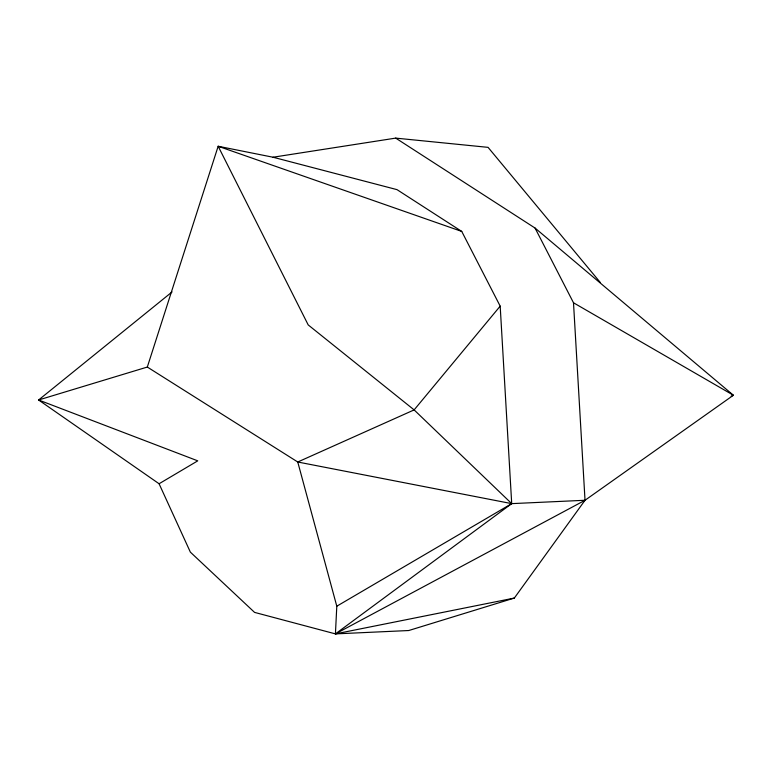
<?xml version="1.0" encoding="UTF-8"?>
<svg xmlns="http://www.w3.org/2000/svg" width="772" height="772" viewBox="0 0 772 772"><rect width="100%" height="100%" fill="white"/><g stroke="black" fill="none" stroke-linecap="round" stroke-linejoin="round"><path stroke-width="1.16" d="M147.317 367.047L297.751 462.003L336.795 606.203L335.424 633.889L408.735 630.531L514.335 598.059L585.022 500.266L733.4 395.245L535.064 228.058L395.698 138.111L273.027 157.227L218.158 146.255L147.317 367.047L38.6 399.983L159.08 483.755L190.366 552.134L254.567 612.389L335.424 633.889L514.335 598.059M273.027 157.227L397.011 189.642L461.743 231.426L500.188 306.146L414.13 409.903L297.751 462.003L511.711 503.633L585.022 500.266L573.499 302.778L535.064 228.058M172.06 291.941L38.6 399.983L197.757 460.845L159.08 483.755M336.795 606.203L511.711 503.633L500.188 306.146M585.022 500.266L335.424 633.889L511.711 503.633L414.13 409.903L308.202 324.915L218.158 146.255L461.743 231.426M731.181 396.171L733.4 395.245L573.499 302.778M395.698 138.111L488.068 147.355L600.24 282.398"/></g></svg>
